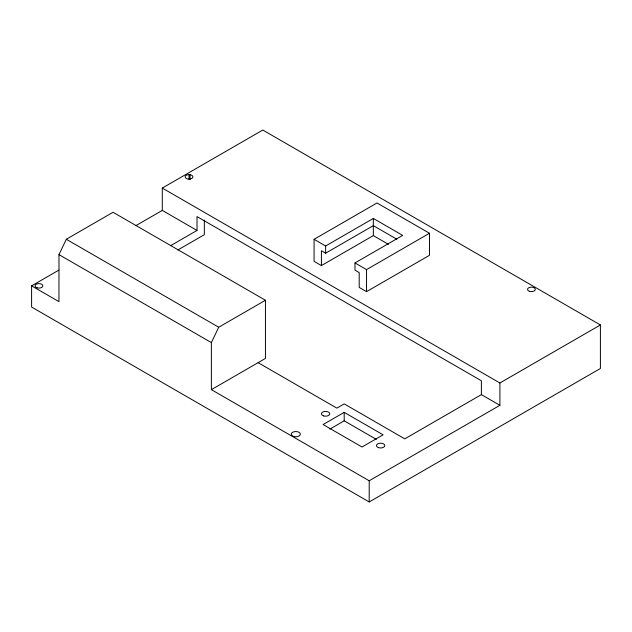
<?xml version="1.0" encoding="UTF-8"?>
<svg xmlns="http://www.w3.org/2000/svg" width="632" height="632" viewBox="0 0 632 632"><rect width="100%" height="100%" fill="white"/><g stroke="black" fill="none" stroke-linecap="round" stroke-linejoin="round"><path stroke-width="0.95" d="M258.109 362.665L336.864 408.13L344.227 403.895L404.764 438.861L481.387 394.621L481.387 380.764L197.01 216.586L197.01 230.443L162.29 210.401L162.29 188.067L262.793 130.042L600.4 324.959L600.4 368.48L369.207 501.958L31.6 307.041L31.6 285.854L58.974 301.654L58.974 254.625L66.313 239.259L113.049 212.273L265.448 300.263L265.448 358.423L211.38 389.644L211.38 342.607L218.719 327.242L265.448 300.263M31.6 285.854L58.934 270.069M135.809 225.687L162.29 210.401M170.616 245.674L197.01 230.443M177.869 249.964L204.349 234.677L204.349 220.11M314.072 239.315L377.004 202.975L429.483 233.271L429.483 255.304L366.544 291.644L359.205 287.402L359.205 272.574L354.987 270.141L354.987 262.936L402.695 235.388L373.33 218.443L325.63 245.982L314.072 239.315L314.072 261.348L321.412 265.582L373.33 235.602L388.451 244.331M321.412 265.582L321.412 250.754L325.63 253.187L373.33 225.648L396.817 239.204M354.987 262.936L366.544 269.611L429.483 233.271M344.203 412.364L323.102 424.546L362.002 447.006L383.103 434.824L344.203 412.364L344.203 420.833L376.332 439.382M329.857 429.112L344.203 420.833M162.29 188.067L499.904 382.984L600.4 324.959M211.38 389.644L369.207 480.77L499.904 405.317L499.904 382.984M189.023 174.622L190.035 174.701A3.895 2.244 0 0 1 192.01 178.311A3.895 2.244 0 0 1 185.5 177.821A3.895 2.244 0 0 1 189.023 174.622L189.023 179.433M481.387 394.621L499.904 405.317M66.313 239.259L218.719 327.242M58.974 254.625L211.38 342.607M373.33 218.443L373.33 235.602M369.207 480.77L369.207 501.958M366.544 269.611L366.544 291.644M325.63 245.982L325.63 253.187M190.035 174.701L190.035 179.512M293.548 436.428A4.543 2.623 0 0 0 300.358 434.16A4.543 2.623 0 0 0 293.548 431.885A4.543 2.623 0 0 0 293.548 436.428M378.544 447.654A4.155 2.394 0 0 0 384.777 445.576A4.155 2.394 0 0 0 378.544 443.498A4.155 2.394 0 0 0 378.544 447.654M323.505 415.872A4.155 2.394 0 0 0 329.73 413.794A4.155 2.394 0 0 0 323.505 411.724A4.155 2.394 0 0 0 323.505 415.872M529.482 291.32A3.895 2.244 0 0 0 535.32 289.377A3.895 2.244 0 0 0 529.482 287.434A3.895 2.244 0 0 0 529.482 291.32M36.996 287.797A3.895 2.244 0 0 0 42.834 285.854A3.895 2.244 0 0 0 36.996 283.902A3.895 2.244 0 0 0 36.996 287.797"/></g></svg>
